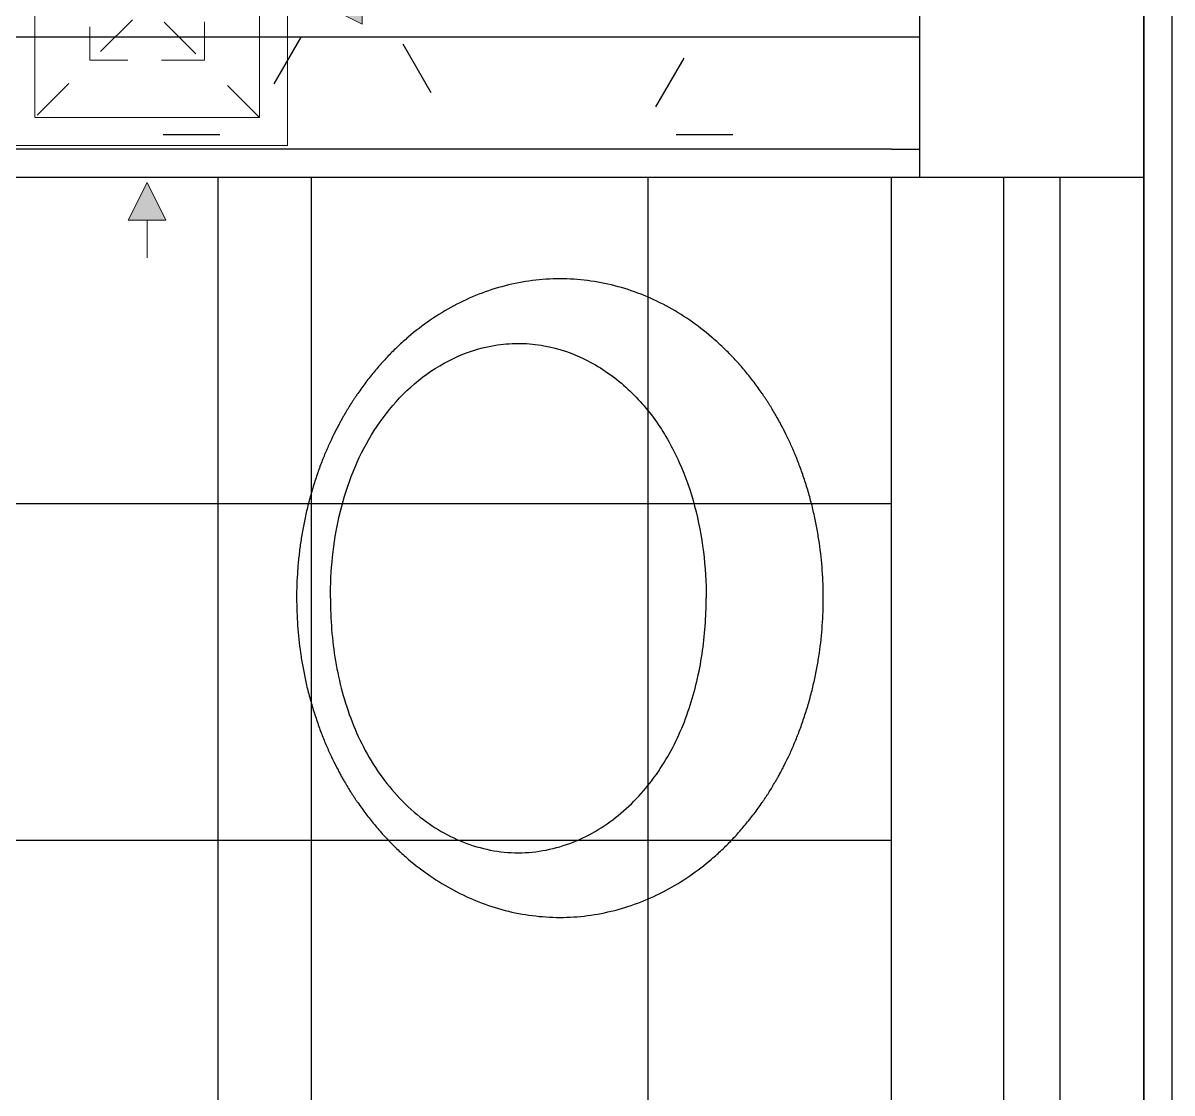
# Model space of a CAD drawing. Header units: millimetres. Extents: x -92759 to 184353, y -15225 to 86714.
# Drawn here: x -36532 to -35508, y 50200 to 51154 of the extents above; entities that cross this region are included whole.
import ezdxf

# ---------------------------------------------------------------- set-up
doc = ezdxf.new("R2010")
doc.units = ezdxf.units.MM
doc.linetypes.add('Aligning Line', pattern=[3.2004, 1.6002, -1.6002])
doc.linetypes.add('IDA - Grid Line', pattern=[2100, 1200, -300, 300, -300])
for name, color, linetype in [('0-1', 9, 'Continuous'), ('A-_DETA----_E-2', 9, 'Continuous'), ('A-_FLORPATT_H-1', 9, 'Continuous'), ('A-_WALL----_E', 8, 'Continuous'), ('A-_WALL----_H-1', 9, 'Continuous'), ('A-_WALLPRTN_E', 8, 'Continuous'), ('A-_WIND----_E', 8, 'Continuous'), ('M-ACMV_FCU', 5, 'Continuous')]:
    doc.layers.add(name, color=color, linetype=linetype)
doc.layers.add('A-_DETA----_E-6', color=7, linetype='Continuous', true_color=0x969696)
doc.layers.add('S-_ANOTGRID_E-1', color=9, linetype='IDA - Grid Line', true_color=0x808080)
doc.layers.add('M-ACMV_EAG', color=7, linetype='Continuous', lineweight=25, true_color=0x999900)
pattern_1 = [(0, (-11870.95, 40538.29), (609.6, 152.4), [50.292, -406.908, 50.292, -406.908, -2438.4]), (0, (-11870.95, 40538.29), (609.6, 152.4), [-914.4, 50.292, -864.108, 50.292, -406.908, -1066.8]), (0, (-11870.95, 40538.29), (609.6, 152.4), [-2286, 50.292, -254.508, 50.292, -711.708]), (120, (-11642.35, 40614.49), (-436.7823, 451.7291), [50.292, -406.908, 50.292, -406.908, -2438.4]), (120, (-11642.35, 40614.49), (-436.7823, 451.7291), [-914.4, 50.292, -864.108, 50.292, -406.908, -1066.8]), (120, (-11642.35, 40614.49), (-436.7823, 451.7291), [-2286, 50.292, -254.508, 50.292, -711.708]), (240, (-11566.15, 40919.29), (-172.8177, -604.1291), [50.292, -406.908, 50.292, -406.908, -2438.4]), (240, (-11566.15, 40919.29), (-172.8177, -604.1291), [-914.4, 50.292, -864.108, 50.292, -406.908, -1066.8]), (240, (-11566.15, 40919.29), (-172.8177, -604.1291), [-2286, 50.292, -254.508, 50.292, -711.708])]

# ---------------------------------------------------------------- blocks, each defined once
blk = doc.blocks.new('IDA - Louver - 1 Panel - 1400L X 600H - B8-AW03-7468445-BLK8_RHH_1ST STOREY PLAN')
at = {"layer": 'A-_WIND----_E'}
for p, q in [((-700, 25), (700, 25)), ((-700, -25), (-700, 25)), ((700, 25), (700, -25)), ((700, -25), (-700, -25))]:
    blk.add_line(p, q, dxfattribs=at)
blk = doc.blocks.new('A$Cb2bf8f38')
at = {"layer": 'A-_FLORPATT_H-1'}
h = blk.add_hatch(dxfattribs=at)
h.set_pattern_fill('FP_5', color=256, style=0, pattern_type=2)
h.set_pattern_definition([(270, (4525, 18025), (300, 2e-14), []), (0, (4525, 18025), (0, 300), [])])
h.paths.add_polyline_path([(4825, 13225), (5782.3, 13225), (5782.3, 13228), (5785.5, 13228), (5787, 13263), (5787.6, 13262), (5789.6, 13264.1), (5790.2, 13264.5), (5788.2, 13268.3), (5787.4, 13269), (5789.5, 13274.2), (5791.4, 13275), (5796.2, 13277.6), (5796.5, 13278.9), (5796.2, 13282), (5793.2, 13283.4), (5798.3, 13285.4), (5800, 13283.4), (5801.6, 13278.9), (5810.9, 13285.4), (5817.3, 13288), (5818.3, 13286.9), (5825, 13289.5), (5825, 13290), (6058.2, 13290), (6064, 13339.2), (6074.6, 13341.1), (6227.5, 13342), (6331.4, 13340.8), (6336.4, 13338.1), (6338.2, 13332.5), (6341.8, 13290), (6860, 13290), (6860, 13491), (6656.6, 13492.6), (6652.1, 13492.3), (6650.6, 13491.9), (6634.6, 13492.6), (6629.8, 13490.8), (6628.4, 13491.9), (6619.8, 13490.8), (6365.3, 13492.6), (6332.7, 13501), (6313.9, 13508.8), (6291.4, 13521.5), (6274.5, 13534.2), (6258.7, 13549.2), (6244.5, 13566.4), (6232.4, 13585.2), (6222.8, 13604.9), (6215.8, 13625.2), (6212.1, 13640.8), (6209.8, 13653.7), (6209.1, 13684.3), (6212.1, 13710), (6218, 13732.9), (6225.4, 13751.9), (6235.9, 13771.7), (6248.5, 13789.8), (6263.2, 13806.3), (6277.8, 13819.3), (6294.5, 13831.3), (6313.9, 13842), (6332, 13849.5), (6354.7, 13856), (6378.9, 13859.6), (6467.2, 13859.8), (6643.3, 13858.2), (6643.3, 13857), (6670.1, 13858.5), (6860, 13859), (6861.5, 13950), (6862, 13950), (6862, 13957.7), (6862, 13959), (6866.6, 13964.3), (6883, 13985.4), (6885.6, 13985.5), (6887.1, 13986), (6892.3, 13988), (6893.3, 13986.9), (6900, 13989.5), (6900, 13990), (6947, 13990), (6947, 13992.7), (6950, 13992.7), (6950, 14018.2), (6942, 14018.2), (6942, 14034), (6892, 14034), (6892, 14050), (6098.3, 14051.6), (6091.5, 14054.6), (6087.7, 14059.6), (6087.3, 14062.2), (6089.6, 14070.2), (6089.6, 14071.5), (6089.2, 14073.4), (6093, 14077), (6096.9, 14078.9), (6102.8, 14079.8), (6148, 14080), (6892, 14080), (6892, 14096), (6942, 14096), (6942, 14111.8), (6950, 14111.8), (6950, 14125), (7175, 14125), (7175, 16075), (4825, 16075), (4825, 13351.6)])
h.paths.add_polyline_path([(5825, 13262), (5825, 13264.4), (5820.1, 13262.8)])
h.paths.add_polyline_path([(5835.6, 13225), (6049.3, 13225), (6052.8, 13228.5), (6055.4, 13260), (5825, 13260.5), (5825, 13262), (5819.3, 13260), (5814.5, 13254.4), (5814.5, 13250), (5815.1, 13228), (5817.7, 13228), (5817.7, 13225), (5825, 13225)])
h.paths.add_polyline_path([(6875, 13225), (6950, 13225), (6950, 13257.3), (6947, 13257.3), (6947, 13260), (6344.6, 13258.6), (6347.7, 13228), (6350.7, 13225), (6661.6, 13225)])
h.paths.add_polyline_path([(5813.2, 13259.6), (5814.6, 13260.5), (5813.2, 13260)])
h.paths.add_polyline_path([(5825, 13267.5), (5824.6, 13270.9), (5822.5, 13269)])
h.paths.add_polyline_path([(5788.2, 13274.2), (5789.6, 13280.7), (5790.2, 13277.4), (5788.6, 13274.9)])
h.paths.add_polyline_path([(5805.4, 13281.1), (5806.9, 13281.7), (5804.7, 13281.2)])
h.paths.add_polyline_path([(6888.7, 13288.7), (6947, 13290), (6947, 13292.7), (6950, 13292.7), (6950, 13491.2), (6890, 13490.6), (6888.7, 13288.7)])
h.paths.add_polyline_path([(6106.3, 13341), (6086.6, 13341.5), (6099, 13341.1)])
h.paths.add_polyline_path([(6950, 13491.2), (6950, 13491.7), (6938, 13491.7)])
h.paths.add_polyline_path([(6750, 13857.5), (6750, 13858.3), (6750, 13857.5)])
h.paths.add_polyline_path([(6900, 13962), (6900, 13964.4), (6895.1, 13962.8)])
h.paths.add_polyline_path([(6887.2, 13954.9), (6888, 13959.5), (6889.5, 13960.7), (6886.7, 13963.1), (6884.6, 13957.9), (6885.9, 13955.2), (6886.7, 13955)])
h.paths.add_polyline_path([(6888, 13950), (6886.6, 13953), (6887.2, 13950), (6888, 13950)])
h.paths.add_polyline_path([(6910.9, 13858.6), (6950, 13859.8), (6950, 13957.3), (6947, 13957.3), (6947, 13960), (6900, 13960.5), (6900, 13962), (6894.3, 13960), (6889.5, 13954.3), (6889.7, 13950), (6890, 13950), (6890.1, 13859), (6910.6, 13858.6)])
h.paths.add_polyline_path([(6879.3, 13950), (6882.5, 13950), (6880.5, 13953.3), (6878.9, 13950)])
h.paths.add_polyline_path([(6900, 13967.5), (6900, 13971.1), (6897.5, 13969)])
h.paths.add_polyline_path([(6881.9, 13980.8), (6880.7, 13982.1), (6881.6, 13980.9)])
h.paths.add_polyline_path([(6092.6, 14062.2), (6090.6, 14065), (6089.6, 14066.2), (6087.8, 14065), (6091.8, 14062.7)])
h.paths.add_polyline_path([(4675, 15025), (4675, 16075), (2425, 16075), (2425, 15025), (2550, 15025), (2550, 16025), (2600, 16025), (2600, 15025), (4329.4, 15025)])
h.paths.add_polyline_path([(4800, 16075), (4800, 16100), (4700, 16100), (4700, 16075)])
h.paths.add_polyline_path([(5884.2, 16225), (7175, 16225), (7175, 18475), (5375, 18475), (5375, 18625), (7175, 18625), (7175, 19475), (6975, 19475), (6975, 20125), (7175, 20125), (7175, 23125), (5375, 23125), (5375, 23275), (7175, 23275), (7175, 25225), (2425, 25225), (2425, 20125), (2925, 20125), (2925, 19475), (2425, 19475), (2425, 17725), (3750, 17725), (3750, 17575), (2425, 17575), (2425, 16402), (3461, 16402), (3461, 16357), (2425, 16357), (2425, 16225), (5400, 16225)])
at = {"layer": 'A-_WALL----_H-1'}
h = blk.add_hatch(dxfattribs=at)
h.set_pattern_fill('FP_1', color=256, style=0, pattern_type=2)
h.set_pattern_definition(pattern_1)
h.paths.add_polyline_path([(7275, 16200), (7400, 16200), (7400, 17075), (7200, 17075), (7200, 16200)])
h.paths.add_polyline_path([(7325, 18475), (7400, 18475), (7400, 19500), (7200, 19500), (7200, 18475), (7275, 18475)])
h.paths.add_polyline_path([(7200, 20100), (7400, 20100), (7400, 20125), (7200, 20125)])
h.paths.add_polyline_path([(7400, 23125), (7400, 23537.2), (7200, 23537.2), (7200, 23125)])
h.paths.add_polyline_path([(7200, 24947.6), (7275, 24947.6), (7275, 24950), (7325, 24950), (7325, 24947.6), (7400, 24947.6), (7400, 25250), (7200, 25250), (7200, 24968.4)])
h = blk.add_hatch(dxfattribs=at)
h.set_pattern_fill('FP_1', color=256, style=0, pattern_type=2)
h.set_pattern_definition(pattern_1)
h.paths.add_polyline_path([(5400, 18500), (7200, 18500), (7200, 18600), (5400, 18600), (5400, 18514.6)])
blk.add_lwpolyline([(-2385, -9825), (-2385, -5100), (7400, -5125), (7400, 46800), (-18575, 46800), (-18575, 38037.5), (-30600, 38100), (-30625, 26375), (-28100, 26375), (-28100, -2400), (-10500, -2425), (-10500, -9800), (-2385, -9825)], close=True)
at = {"layer": 'A-_DETA----_E-2'}
for p, q in [((6575, 16825), (6575, 18475)), ((6575, 18475), (7175, 18475)), ((6575, 16825), (6575, 18475)), ((6575, 18475), (7175, 18475)), ((6575, 16825), (6575, 18475)), ((6575, 18475), (7175, 18475)), ((7175, 16225), (7175, 18475)), ((7175, 16225), (7175, 18475)), ((7175, 16225), (7175, 18475))]:
    blk.add_line(p, q, dxfattribs=at)
for points, knots in [([(6879.6, 18384.4), (6871.3, 18384.4), (6854.9, 18383.4), (6830.6, 18378.7), (6807.1, 18371.1), (6784.7, 18360.7), (6763.7, 18347.9), (6747.4, 18335.3), (6735.2, 18324.3), (6726.5, 18315.7), (6718.2, 18306.6), (6711.6, 18298.7), (6706.6, 18292.2), (6702.9, 18287.2), (6699.9, 18282.9), (6697.6, 18279.6), (6696, 18277.1), (6694.4, 18274.7), (6692.6, 18271.8), (6690.5, 18268.4), (6688.2, 18264.6), (6686.1, 18260.9), (6684.3, 18257.7), (6682.3, 18254.1), (6679.6, 18248.8), (6675.9, 18241.4), (6672.2, 18233.2), (6669.3, 18226.4), (6667.3, 18221.2), (6665.2, 18215.7), (6662.5, 18208.1), (6659.2, 18197.9), (6655.6, 18185.3), (6652.7, 18172.9), (6650.3, 18160.8), (6648.3, 18148.7), (6646.8, 18136.6), (6645.3, 18120.3), (6644.6, 18099.8), (6645.5, 18075.2), (6647.6, 18054.9), (6650.3, 18038.7), (6652.3, 18028.7), (6654.1, 18020.5), (6656.2, 18012.2), (6659.2, 18001.7), (6662.5, 17991.5), (6665.2, 17983.8), (6667.3, 17978.4), (6669.3, 17973.2), (6672.2, 17966.3), (6675.9, 17958.2), (6679.6, 17950.8), (6682.3, 17945.5), (6684.3, 17941.8), (6686.1, 17938.6), (6688.2, 17935), (6690.5, 17931.1), (6692.6, 17927.7), (6694.4, 17924.8), (6696, 17922.5), (6697.6, 17920), (6699.9, 17916.6), (6702.9, 17912.4), (6706.6, 17907.4), (6711.6, 17900.9), (6718.1, 17893), (6726.5, 17883.9), (6735.2, 17875.2), (6747.4, 17864.2), (6763.7, 17851.7), (6784.7, 17838.9), (6807.1, 17828.5), (6830.6, 17820.8), (6854.9, 17816.2), (6871.3, 17815.1), (6879.5, 17815.1)], [-1, -1, -1, -1, -0.962963, -0.925926, -0.888889, -0.851852, -0.814815, -0.777778, -0.759259, -0.740741, -0.722222, -0.703704, -0.694444, -0.685185, -0.675926, -0.671296, -0.666667, -0.662037, -0.657407, -0.648148, -0.638889, -0.634259, -0.62963, -0.625, -0.62037, -0.611111, -0.601852, -0.597222, -0.592593, -0.587963, -0.583333, -0.574074, -0.564815, -0.555556, -0.546296, -0.537037, -0.527778, -0.518519, -0.5, -0.481481, -0.462963, -0.453704, -0.444444, -0.439815, -0.435185, -0.425926, -0.416667, -0.412037, -0.407407, -0.402778, -0.398148, -0.388889, -0.37963, -0.375, -0.37037, -0.365741, -0.361111, -0.351852, -0.342593, -0.337963, -0.333333, -0.328704, -0.324074, -0.314815, -0.305556, -0.296296, -0.277778, -0.259259, -0.240741, -0.222222, -0.185185, -0.148148, -0.111111, -0.074074, -0.037037, 0, 0, 0, 0]), ([(6879.6, 18384.4), (6871.3, 18384.4), (6854.9, 18383.4), (6830.6, 18378.7), (6807.1, 18371.1), (6784.7, 18360.7), (6763.7, 18347.9), (6747.4, 18335.3), (6735.2, 18324.3), (6726.5, 18315.7), (6718.2, 18306.6), (6711.6, 18298.7), (6706.6, 18292.2), (6702.9, 18287.2), (6699.9, 18282.9), (6697.6, 18279.6), (6696, 18277.1), (6694.4, 18274.7), (6692.6, 18271.8), (6690.5, 18268.4), (6688.2, 18264.6), (6686.1, 18260.9), (6684.3, 18257.7), (6682.3, 18254.1), (6679.6, 18248.8), (6675.9, 18241.4), (6672.2, 18233.2), (6669.3, 18226.4), (6667.3, 18221.2), (6665.2, 18215.7), (6662.5, 18208.1), (6659.2, 18197.9), (6655.6, 18185.3), (6652.7, 18172.9), (6650.3, 18160.8), (6648.3, 18148.7), (6646.8, 18136.6), (6645.3, 18120.3), (6644.6, 18099.8), (6645.5, 18075.2), (6647.6, 18054.9), (6650.3, 18038.7), (6652.3, 18028.7), (6654.1, 18020.5), (6656.2, 18012.2), (6659.2, 18001.7), (6662.5, 17991.5), (6665.2, 17983.8), (6667.3, 17978.4), (6669.3, 17973.2), (6672.2, 17966.3), (6675.9, 17958.2), (6679.6, 17950.8), (6682.3, 17945.5), (6684.3, 17941.8), (6686.1, 17938.6), (6688.2, 17935), (6690.5, 17931.1), (6692.6, 17927.7), (6694.4, 17924.8), (6696, 17922.5), (6697.6, 17920), (6699.9, 17916.6), (6702.9, 17912.4), (6706.6, 17907.4), (6711.6, 17900.9), (6718.1, 17893), (6726.5, 17883.9), (6735.2, 17875.2), (6747.4, 17864.2), (6763.7, 17851.7), (6784.7, 17838.9), (6807.1, 17828.5), (6830.6, 17820.8), (6854.9, 17816.2), (6871.3, 17815.1), (6879.5, 17815.1)], [-1, -1, -1, -1, -0.962963, -0.925926, -0.888889, -0.851852, -0.814815, -0.777778, -0.759259, -0.740741, -0.722222, -0.703704, -0.694444, -0.685185, -0.675926, -0.671296, -0.666667, -0.662037, -0.657407, -0.648148, -0.638889, -0.634259, -0.62963, -0.625, -0.62037, -0.611111, -0.601852, -0.597222, -0.592593, -0.587963, -0.583333, -0.574074, -0.564815, -0.555556, -0.546296, -0.537037, -0.527778, -0.518519, -0.5, -0.481481, -0.462963, -0.453704, -0.444444, -0.439815, -0.435185, -0.425926, -0.416667, -0.412037, -0.407407, -0.402778, -0.398148, -0.388889, -0.37963, -0.375, -0.37037, -0.365741, -0.361111, -0.351852, -0.342593, -0.337963, -0.333333, -0.328704, -0.324074, -0.314815, -0.305556, -0.296296, -0.277778, -0.259259, -0.240741, -0.222222, -0.185185, -0.148148, -0.111111, -0.074074, -0.037037, 0, 0, 0, 0]), ([(6879.6, 18384.4), (6871.3, 18384.4), (6854.9, 18383.4), (6830.6, 18378.7), (6807.1, 18371.1), (6784.7, 18360.7), (6763.7, 18347.9), (6747.4, 18335.3), (6735.2, 18324.3), (6726.5, 18315.7), (6718.2, 18306.6), (6711.6, 18298.7), (6706.6, 18292.2), (6702.9, 18287.2), (6699.9, 18282.9), (6697.6, 18279.6), (6696, 18277.1), (6694.4, 18274.7), (6692.6, 18271.8), (6690.5, 18268.4), (6688.2, 18264.6), (6686.1, 18260.9), (6684.3, 18257.7), (6682.3, 18254.1), (6679.6, 18248.8), (6675.9, 18241.4), (6672.2, 18233.2), (6669.3, 18226.4), (6667.3, 18221.2), (6665.2, 18215.7), (6662.5, 18208.1), (6659.2, 18197.9), (6655.6, 18185.3), (6652.7, 18172.9), (6650.3, 18160.8), (6648.3, 18148.7), (6646.8, 18136.6), (6645.3, 18120.3), (6644.6, 18099.8), (6645.5, 18075.2), (6647.6, 18054.9), (6650.3, 18038.7), (6652.3, 18028.7), (6654.1, 18020.5), (6656.2, 18012.2), (6659.2, 18001.7), (6662.5, 17991.5), (6665.2, 17983.8), (6667.3, 17978.4), (6669.3, 17973.2), (6672.2, 17966.3), (6675.9, 17958.2), (6679.6, 17950.8), (6682.3, 17945.5), (6684.3, 17941.8), (6686.1, 17938.6), (6688.2, 17935), (6690.5, 17931.1), (6692.6, 17927.7), (6694.4, 17924.8), (6696, 17922.5), (6697.6, 17920), (6699.9, 17916.6), (6702.9, 17912.4), (6706.6, 17907.4), (6711.6, 17900.9), (6718.1, 17893), (6726.5, 17883.9), (6735.2, 17875.2), (6747.4, 17864.2), (6763.7, 17851.7), (6784.7, 17838.9), (6807.1, 17828.5), (6830.6, 17820.8), (6854.9, 17816.2), (6871.3, 17815.1), (6879.5, 17815.1)], [-1, -1, -1, -1, -0.962963, -0.925926, -0.888889, -0.851852, -0.814815, -0.777778, -0.759259, -0.740741, -0.722222, -0.703704, -0.694444, -0.685185, -0.675926, -0.671296, -0.666667, -0.662037, -0.657407, -0.648148, -0.638889, -0.634259, -0.62963, -0.625, -0.62037, -0.611111, -0.601852, -0.597222, -0.592593, -0.587963, -0.583333, -0.574074, -0.564815, -0.555556, -0.546296, -0.537037, -0.527778, -0.518519, -0.5, -0.481481, -0.462963, -0.453704, -0.444444, -0.439815, -0.435185, -0.425926, -0.416667, -0.412037, -0.407407, -0.402778, -0.398148, -0.388889, -0.37963, -0.375, -0.37037, -0.365741, -0.361111, -0.351852, -0.342593, -0.337963, -0.333333, -0.328704, -0.324074, -0.314815, -0.305556, -0.296296, -0.277778, -0.259259, -0.240741, -0.222222, -0.185185, -0.148148, -0.111111, -0.074074, -0.037037, 0, 0, 0, 0]), ([(6879.5, 17815.1), (6896, 17815.1), (6920.6, 17818.3), (6952, 17828.5), (6974.4, 17838.9), (6995.4, 17851.7), (7011.7, 17864.2), (7023.9, 17875.2), (7032.6, 17883.9), (7040.9, 17893), (7047.5, 17900.9), (7052.5, 17907.4), (7056.2, 17912.4), (7059.2, 17916.6), (7061.5, 17920), (7063.1, 17922.5), (7064.7, 17924.8), (7066.5, 17927.7), (7068.6, 17931.1), (7070.9, 17935), (7073, 17938.6), (7074.8, 17941.8), (7076.8, 17945.5), (7079.5, 17950.8), (7083.2, 17958.2), (7086.9, 17966.3), (7089.7, 17973.2), (7091.8, 17978.4), (7093.9, 17983.8), (7096.6, 17991.5), (7099.9, 18001.7), (7103.5, 18014.3), (7106.4, 18026.7), (7108.8, 18038.7), (7111.5, 18054.9), (7113.6, 18075.2), (7114.5, 18099.8), (7113.6, 18124.4), (7111.5, 18144.7), (7108.8, 18160.8), (7106.4, 18172.9), (7103.5, 18185.3), (7099.9, 18197.9), (7096.6, 18208), (7093.9, 18215.7), (7091.8, 18221.1), (7089.8, 18226.4), (7086.9, 18233.2), (7083.2, 18241.4), (7079.5, 18248.8), (7076.8, 18254.1), (7074.8, 18257.7), (7073, 18260.9), (7070.9, 18264.6), (7068.6, 18268.4), (7066.5, 18271.8), (7064.7, 18274.7), (7063.1, 18277.1), (7061.5, 18279.6), (7059.2, 18282.9), (7056.2, 18287.1), (7052.5, 18292.2), (7047.5, 18298.7), (7041, 18306.6), (7032.6, 18315.7), (7023.9, 18324.3), (7011.7, 18335.3), (6995.4, 18347.9), (6974.4, 18360.7), (6952, 18371.1), (6928.5, 18378.7), (6904.2, 18383.4), (6887.8, 18384.4), (6879.6, 18384.4)], [-1, -1, -1, -1, -0.925926, -0.888889, -0.851852, -0.814815, -0.777778, -0.759259, -0.740741, -0.722222, -0.703704, -0.694444, -0.685185, -0.675926, -0.671296, -0.666667, -0.662037, -0.657407, -0.648148, -0.638889, -0.634259, -0.62963, -0.625, -0.62037, -0.611111, -0.601852, -0.597222, -0.592593, -0.587963, -0.583333, -0.574074, -0.564815, -0.555556, -0.546296, -0.537037, -0.518519, -0.5, -0.481481, -0.462963, -0.453704, -0.444444, -0.435185, -0.425926, -0.416667, -0.412037, -0.407407, -0.402778, -0.398148, -0.388889, -0.37963, -0.375, -0.37037, -0.365741, -0.361111, -0.351852, -0.342593, -0.337963, -0.333333, -0.328704, -0.324074, -0.314815, -0.305556, -0.296296, -0.277778, -0.259259, -0.240741, -0.222222, -0.185185, -0.148148, -0.111111, -0.074074, -0.037037, 0, 0, 0, 0]), ([(6879.5, 17815.1), (6896, 17815.1), (6920.6, 17818.3), (6952, 17828.5), (6974.4, 17838.9), (6995.4, 17851.7), (7011.7, 17864.2), (7023.9, 17875.2), (7032.6, 17883.9), (7040.9, 17893), (7047.5, 17900.9), (7052.5, 17907.4), (7056.2, 17912.4), (7059.2, 17916.6), (7061.5, 17920), (7063.1, 17922.5), (7064.7, 17924.8), (7066.5, 17927.7), (7068.6, 17931.1), (7070.9, 17935), (7073, 17938.6), (7074.8, 17941.8), (7076.8, 17945.5), (7079.5, 17950.8), (7083.2, 17958.2), (7086.9, 17966.3), (7089.7, 17973.2), (7091.8, 17978.4), (7093.9, 17983.8), (7096.6, 17991.5), (7099.9, 18001.7), (7103.5, 18014.3), (7106.4, 18026.7), (7108.8, 18038.7), (7111.5, 18054.9), (7113.6, 18075.2), (7114.5, 18099.8), (7113.6, 18124.4), (7111.5, 18144.7), (7108.8, 18160.8), (7106.4, 18172.9), (7103.5, 18185.3), (7099.9, 18197.9), (7096.6, 18208), (7093.9, 18215.7), (7091.8, 18221.1), (7089.8, 18226.4), (7086.9, 18233.2), (7083.2, 18241.4), (7079.5, 18248.8), (7076.8, 18254.1), (7074.8, 18257.7), (7073, 18260.9), (7070.9, 18264.6), (7068.6, 18268.4), (7066.5, 18271.8), (7064.7, 18274.7), (7063.1, 18277.1), (7061.5, 18279.6), (7059.2, 18282.9), (7056.2, 18287.1), (7052.5, 18292.2), (7047.5, 18298.7), (7041, 18306.6), (7032.6, 18315.7), (7023.9, 18324.3), (7011.7, 18335.3), (6995.4, 18347.9), (6974.4, 18360.7), (6952, 18371.1), (6928.5, 18378.7), (6904.2, 18383.4), (6887.8, 18384.4), (6879.6, 18384.4)], [-1, -1, -1, -1, -0.925926, -0.888889, -0.851852, -0.814815, -0.777778, -0.759259, -0.740741, -0.722222, -0.703704, -0.694444, -0.685185, -0.675926, -0.671296, -0.666667, -0.662037, -0.657407, -0.648148, -0.638889, -0.634259, -0.62963, -0.625, -0.62037, -0.611111, -0.601852, -0.597222, -0.592593, -0.587963, -0.583333, -0.574074, -0.564815, -0.555556, -0.546296, -0.537037, -0.518519, -0.5, -0.481481, -0.462963, -0.453704, -0.444444, -0.435185, -0.425926, -0.416667, -0.412037, -0.407407, -0.402778, -0.398148, -0.388889, -0.37963, -0.375, -0.37037, -0.365741, -0.361111, -0.351852, -0.342593, -0.337963, -0.333333, -0.328704, -0.324074, -0.314815, -0.305556, -0.296296, -0.277778, -0.259259, -0.240741, -0.222222, -0.185185, -0.148148, -0.111111, -0.074074, -0.037037, 0, 0, 0, 0]), ([(6879.5, 17815.1), (6896, 17815.1), (6920.6, 17818.3), (6952, 17828.5), (6974.4, 17838.9), (6995.4, 17851.7), (7011.7, 17864.2), (7023.9, 17875.2), (7032.6, 17883.9), (7040.9, 17893), (7047.5, 17900.9), (7052.5, 17907.4), (7056.2, 17912.4), (7059.2, 17916.6), (7061.5, 17920), (7063.1, 17922.5), (7064.7, 17924.8), (7066.5, 17927.7), (7068.6, 17931.1), (7070.9, 17935), (7073, 17938.6), (7074.8, 17941.8), (7076.8, 17945.5), (7079.5, 17950.8), (7083.2, 17958.2), (7086.9, 17966.3), (7089.7, 17973.2), (7091.8, 17978.4), (7093.9, 17983.8), (7096.6, 17991.5), (7099.9, 18001.7), (7103.5, 18014.3), (7106.4, 18026.7), (7108.8, 18038.7), (7111.5, 18054.9), (7113.6, 18075.2), (7114.5, 18099.8), (7113.6, 18124.4), (7111.5, 18144.7), (7108.8, 18160.8), (7106.4, 18172.9), (7103.5, 18185.3), (7099.9, 18197.9), (7096.6, 18208), (7093.9, 18215.7), (7091.8, 18221.1), (7089.8, 18226.4), (7086.9, 18233.2), (7083.2, 18241.4), (7079.5, 18248.8), (7076.8, 18254.1), (7074.8, 18257.7), (7073, 18260.9), (7070.9, 18264.6), (7068.6, 18268.4), (7066.5, 18271.8), (7064.7, 18274.7), (7063.1, 18277.1), (7061.5, 18279.6), (7059.2, 18282.9), (7056.2, 18287.1), (7052.5, 18292.2), (7047.5, 18298.7), (7041, 18306.6), (7032.6, 18315.7), (7023.9, 18324.3), (7011.7, 18335.3), (6995.4, 18347.9), (6974.4, 18360.7), (6952, 18371.1), (6928.5, 18378.7), (6904.2, 18383.4), (6887.8, 18384.4), (6879.6, 18384.4)], [-1, -1, -1, -1, -0.925926, -0.888889, -0.851852, -0.814815, -0.777778, -0.759259, -0.740741, -0.722222, -0.703704, -0.694444, -0.685185, -0.675926, -0.671296, -0.666667, -0.662037, -0.657407, -0.648148, -0.638889, -0.634259, -0.62963, -0.625, -0.62037, -0.611111, -0.601852, -0.597222, -0.592593, -0.587963, -0.583333, -0.574074, -0.564815, -0.555556, -0.546296, -0.537037, -0.518519, -0.5, -0.481481, -0.462963, -0.453704, -0.444444, -0.435185, -0.425926, -0.416667, -0.412037, -0.407407, -0.402778, -0.398148, -0.388889, -0.37963, -0.375, -0.37037, -0.365741, -0.361111, -0.351852, -0.342593, -0.337963, -0.333333, -0.328704, -0.324074, -0.314815, -0.305556, -0.296296, -0.277778, -0.259259, -0.240741, -0.222222, -0.185185, -0.148148, -0.111111, -0.074074, -0.037037, 0, 0, 0, 0]), ([(6675, 18099.8), (6675, 18112), (6676.2, 18136.6), (6682.2, 18173), (6692.7, 18208.4), (6708.4, 18241.8), (6729.6, 18272.1), (6756.3, 18297.8), (6788.1, 18316.8), (6818.6, 18325.7), (6844.7, 18327.4), (6872.3, 18324.6), (6905.2, 18313.1), (6939.4, 18289.1), (6966.8, 18257.6), (6987, 18221.3), (7000.6, 18182), (7008.2, 18141.2), (7009.9, 18113.6), (7009.9, 18099.8)], [0, 0, 0, 0, 0.058824, 0.117647, 0.176471, 0.235294, 0.294118, 0.352941, 0.411765, 0.470588, 0.503676, 0.536765, 0.602941, 0.669118, 0.735294, 0.801471, 0.867647, 0.933824, 1, 1, 1, 1]), ([(6675, 18099.8), (6675, 18112), (6676.2, 18136.6), (6682.2, 18173), (6692.7, 18208.4), (6708.4, 18241.8), (6729.6, 18272.1), (6756.3, 18297.8), (6788.1, 18316.8), (6818.6, 18325.7), (6844.7, 18327.4), (6872.3, 18324.6), (6905.2, 18313.1), (6939.4, 18289.1), (6966.8, 18257.6), (6987, 18221.3), (7000.6, 18182), (7008.2, 18141.2), (7009.9, 18113.6), (7009.9, 18099.8)], [0, 0, 0, 0, 0.058824, 0.117647, 0.176471, 0.235294, 0.294118, 0.352941, 0.411765, 0.470588, 0.503676, 0.536765, 0.602941, 0.669118, 0.735294, 0.801471, 0.867647, 0.933824, 1, 1, 1, 1]), ([(6675, 18099.8), (6675, 18112), (6676.2, 18136.6), (6682.2, 18173), (6692.7, 18208.4), (6708.4, 18241.8), (6729.6, 18272.1), (6756.3, 18297.8), (6788.1, 18316.8), (6818.6, 18325.7), (6844.7, 18327.4), (6872.3, 18324.6), (6905.2, 18313.1), (6939.4, 18289.1), (6966.8, 18257.6), (6987, 18221.3), (7000.6, 18182), (7008.2, 18141.2), (7009.9, 18113.6), (7009.9, 18099.8)], [0, 0, 0, 0, 0.058824, 0.117647, 0.176471, 0.235294, 0.294118, 0.352941, 0.411765, 0.470588, 0.503676, 0.536765, 0.602941, 0.669118, 0.735294, 0.801471, 0.867647, 0.933824, 1, 1, 1, 1]), ([(6675, 18099.8), (6675, 18081), (6677.9, 18043.4), (6692.3, 17988.7), (6718.9, 17938.5), (6757.2, 17899.1), (6796.9, 17879), (6829.8, 17872.5), (6855, 17872.5), (6879.7, 17877.4), (6910.8, 17889.8), (6944.9, 17914.7), (6975.7, 17954.7), (6996.2, 18000.8), (7007.5, 18049.7), (7009.9, 18083.1), (7009.9, 18099.8)], [-1, -1, -1, -1, -0.91, -0.82, -0.73, -0.64, -0.56, -0.52, -0.48, -0.44, -0.4, -0.32, -0.24, -0.16, -0.08, 0, 0, 0, 0]), ([(6675, 18099.8), (6675, 18081), (6677.9, 18043.4), (6692.3, 17988.7), (6718.9, 17938.5), (6757.2, 17899.1), (6796.9, 17879), (6829.8, 17872.5), (6855, 17872.5), (6879.7, 17877.4), (6910.8, 17889.8), (6944.9, 17914.7), (6975.7, 17954.7), (6996.2, 18000.8), (7007.5, 18049.7), (7009.9, 18083.1), (7009.9, 18099.8)], [-1, -1, -1, -1, -0.91, -0.82, -0.73, -0.64, -0.56, -0.52, -0.48, -0.44, -0.4, -0.32, -0.24, -0.16, -0.08, 0, 0, 0, 0]), ([(6675, 18099.8), (6675, 18081), (6677.9, 18043.4), (6692.3, 17988.7), (6718.9, 17938.5), (6757.2, 17899.1), (6796.9, 17879), (6829.8, 17872.5), (6855, 17872.5), (6879.7, 17877.4), (6910.8, 17889.8), (6944.9, 17914.7), (6975.7, 17954.7), (6996.2, 18000.8), (7007.5, 18049.7), (7009.9, 18083.1), (7009.9, 18099.8)], [-1, -1, -1, -1, -0.91, -0.82, -0.73, -0.64, -0.56, -0.52, -0.48, -0.44, -0.4, -0.32, -0.24, -0.16, -0.08, 0, 0, 0, 0])]:
    blk.add_open_spline(points, degree=3, knots=knots, dxfattribs=at)
at = {"layer": 'A-_DETA----_E-6'}
for p, q in [((6575, 16825), (6575, 18475)), ((6575, 18475), (7175, 18475)), ((7175, 16225), (7175, 18475))]:
    blk.add_line(p, q, dxfattribs=at)
for points, knots in [([(6879.6, 18384.4), (6871.3, 18384.4), (6854.9, 18383.4), (6830.6, 18378.7), (6807.1, 18371.1), (6784.7, 18360.7), (6763.7, 18347.9), (6747.4, 18335.3), (6735.2, 18324.3), (6726.5, 18315.7), (6718.2, 18306.6), (6711.6, 18298.7), (6706.6, 18292.2), (6702.9, 18287.2), (6699.9, 18282.9), (6697.6, 18279.6), (6696, 18277.1), (6694.4, 18274.7), (6692.6, 18271.8), (6690.5, 18268.4), (6688.2, 18264.6), (6686.1, 18260.9), (6684.3, 18257.7), (6682.3, 18254.1), (6679.6, 18248.8), (6675.9, 18241.4), (6672.2, 18233.2), (6669.3, 18226.4), (6667.3, 18221.2), (6665.2, 18215.7), (6662.5, 18208.1), (6659.2, 18197.9), (6655.6, 18185.3), (6652.7, 18172.9), (6650.3, 18160.8), (6648.3, 18148.7), (6646.8, 18136.6), (6645.3, 18120.3), (6644.6, 18099.8), (6645.5, 18075.2), (6647.6, 18054.9), (6650.3, 18038.7), (6652.3, 18028.7), (6654.1, 18020.5), (6656.2, 18012.2), (6659.2, 18001.7), (6662.5, 17991.5), (6665.2, 17983.8), (6667.3, 17978.4), (6669.3, 17973.2), (6672.2, 17966.3), (6675.9, 17958.2), (6679.6, 17950.8), (6682.3, 17945.5), (6684.3, 17941.8), (6686.1, 17938.6), (6688.2, 17935), (6690.5, 17931.1), (6692.6, 17927.7), (6694.4, 17924.8), (6696, 17922.5), (6697.6, 17920), (6699.9, 17916.6), (6702.9, 17912.4), (6706.6, 17907.4), (6711.6, 17900.9), (6718.1, 17893), (6726.5, 17883.9), (6735.2, 17875.2), (6747.4, 17864.2), (6763.7, 17851.7), (6784.7, 17838.9), (6807.1, 17828.5), (6830.6, 17820.8), (6854.9, 17816.2), (6871.3, 17815.1), (6879.5, 17815.1)], [-1, -1, -1, -1, -0.962963, -0.925926, -0.888889, -0.851852, -0.814815, -0.777778, -0.759259, -0.740741, -0.722222, -0.703704, -0.694444, -0.685185, -0.675926, -0.671296, -0.666667, -0.662037, -0.657407, -0.648148, -0.638889, -0.634259, -0.62963, -0.625, -0.62037, -0.611111, -0.601852, -0.597222, -0.592593, -0.587963, -0.583333, -0.574074, -0.564815, -0.555556, -0.546296, -0.537037, -0.527778, -0.518519, -0.5, -0.481481, -0.462963, -0.453704, -0.444444, -0.439815, -0.435185, -0.425926, -0.416667, -0.412037, -0.407407, -0.402778, -0.398148, -0.388889, -0.37963, -0.375, -0.37037, -0.365741, -0.361111, -0.351852, -0.342593, -0.337963, -0.333333, -0.328704, -0.324074, -0.314815, -0.305556, -0.296296, -0.277778, -0.259259, -0.240741, -0.222222, -0.185185, -0.148148, -0.111111, -0.074074, -0.037037, 0, 0, 0, 0]), ([(6879.5, 17815.1), (6896, 17815.1), (6920.6, 17818.3), (6952, 17828.5), (6974.4, 17838.9), (6995.4, 17851.7), (7011.7, 17864.2), (7023.9, 17875.2), (7032.6, 17883.9), (7040.9, 17893), (7047.5, 17900.9), (7052.5, 17907.4), (7056.2, 17912.4), (7059.2, 17916.6), (7061.5, 17920), (7063.1, 17922.5), (7064.7, 17924.8), (7066.5, 17927.7), (7068.6, 17931.1), (7070.9, 17935), (7073, 17938.6), (7074.8, 17941.8), (7076.8, 17945.5), (7079.5, 17950.8), (7083.2, 17958.2), (7086.9, 17966.3), (7089.7, 17973.2), (7091.8, 17978.4), (7093.9, 17983.8), (7096.6, 17991.5), (7099.9, 18001.7), (7103.5, 18014.3), (7106.4, 18026.7), (7108.8, 18038.7), (7111.5, 18054.9), (7113.6, 18075.2), (7114.5, 18099.8), (7113.6, 18124.4), (7111.5, 18144.7), (7108.8, 18160.8), (7106.4, 18172.9), (7103.5, 18185.3), (7099.9, 18197.9), (7096.6, 18208), (7093.9, 18215.7), (7091.8, 18221.1), (7089.8, 18226.4), (7086.9, 18233.2), (7083.2, 18241.4), (7079.5, 18248.8), (7076.8, 18254.1), (7074.8, 18257.7), (7073, 18260.9), (7070.9, 18264.6), (7068.6, 18268.4), (7066.5, 18271.8), (7064.7, 18274.7), (7063.1, 18277.1), (7061.5, 18279.6), (7059.2, 18282.9), (7056.2, 18287.1), (7052.5, 18292.2), (7047.5, 18298.7), (7041, 18306.6), (7032.6, 18315.7), (7023.9, 18324.3), (7011.7, 18335.3), (6995.4, 18347.9), (6974.4, 18360.7), (6952, 18371.1), (6928.5, 18378.7), (6904.2, 18383.4), (6887.8, 18384.4), (6879.6, 18384.4)], [-1, -1, -1, -1, -0.925926, -0.888889, -0.851852, -0.814815, -0.777778, -0.759259, -0.740741, -0.722222, -0.703704, -0.694444, -0.685185, -0.675926, -0.671296, -0.666667, -0.662037, -0.657407, -0.648148, -0.638889, -0.634259, -0.62963, -0.625, -0.62037, -0.611111, -0.601852, -0.597222, -0.592593, -0.587963, -0.583333, -0.574074, -0.564815, -0.555556, -0.546296, -0.537037, -0.518519, -0.5, -0.481481, -0.462963, -0.453704, -0.444444, -0.435185, -0.425926, -0.416667, -0.412037, -0.407407, -0.402778, -0.398148, -0.388889, -0.37963, -0.375, -0.37037, -0.365741, -0.361111, -0.351852, -0.342593, -0.337963, -0.333333, -0.328704, -0.324074, -0.314815, -0.305556, -0.296296, -0.277778, -0.259259, -0.240741, -0.222222, -0.185185, -0.148148, -0.111111, -0.074074, -0.037037, 0, 0, 0, 0]), ([(6675, 18099.8), (6675, 18112), (6676.2, 18136.6), (6682.2, 18173), (6692.7, 18208.4), (6708.4, 18241.8), (6729.6, 18272.1), (6756.3, 18297.8), (6788.1, 18316.8), (6818.6, 18325.7), (6844.7, 18327.4), (6872.3, 18324.6), (6905.2, 18313.1), (6939.4, 18289.1), (6966.8, 18257.6), (6987, 18221.3), (7000.6, 18182), (7008.2, 18141.2), (7009.9, 18113.6), (7009.9, 18099.8)], [0, 0, 0, 0, 0.058824, 0.117647, 0.176471, 0.235294, 0.294118, 0.352941, 0.411765, 0.470588, 0.503676, 0.536765, 0.602941, 0.669118, 0.735294, 0.801471, 0.867647, 0.933824, 1, 1, 1, 1]), ([(6675, 18099.8), (6675, 18081), (6677.9, 18043.4), (6692.3, 17988.7), (6718.9, 17938.5), (6757.2, 17899.1), (6796.9, 17879), (6829.8, 17872.5), (6855, 17872.5), (6879.7, 17877.4), (6910.8, 17889.8), (6944.9, 17914.7), (6975.7, 17954.7), (6996.2, 18000.8), (7007.5, 18049.7), (7009.9, 18083.1), (7009.9, 18099.8)], [-1, -1, -1, -1, -0.91, -0.82, -0.73, -0.64, -0.56, -0.52, -0.48, -0.44, -0.4, -0.32, -0.24, -0.16, -0.08, 0, 0, 0, 0])]:
    blk.add_open_spline(points, degree=3, knots=knots, dxfattribs=at)
at = {"layer": 'A-_WALL----_E'}
for p, q in [((7425, 4700), (7425, 24947.6)), ((7400, 19500), (7400, 15325)), ((7200, 19475), (7200, 18475)), ((7200, 18600), (5400, 18600)), ((7175, 18500), (7200, 18500)), ((7175, 16225), (7175, 18475)), ((7175, 18475), (7275, 18475)), ((7325, 18475), (7400, 18475))]:
    blk.add_line(p, q, dxfattribs=at)
at = {"layer": 'A-_WALLPRTN_E'}
for p, q in [((7175, 18500), (5375, 18500)), ((5375, 18475), (7175, 18475))]:
    blk.add_line(p, q, dxfattribs=at)
at = {"layer": 'S-_ANOTGRID_E-1'}
blk.add_line((7400, -20141.4), (7400, 53272.8), dxfattribs=at)
at = {"layer": 'A-_WIND----_E', "rotation": 269.9999999999999}
blk.add_blockref('IDA - Louver - 1 Panel - 1400L X 600H - B8-AW03-7468445-BLK8_RHH_1ST STOREY PLAN', (7300, 17775), dxfattribs=at)
blk = doc.blocks.new('A$C8e78aa09')
at = {"layer": 'M-ACMV_EAG', "lineweight": 5}
h = blk.add_hatch(color=256, dxfattribs=at)
h.dxf.hatch_style = 1
h.paths.add_polyline_path([(16.8, 191.6), (-16.8, 191.6), (0, 158)])
h = blk.add_hatch(color=256, dxfattribs=at)
h.dxf.hatch_style = 1
h.paths.add_polyline_path([(-191.6, 16.8), (-191.6, -16.8), (-158, 0)])
h = blk.add_hatch(color=256, dxfattribs=at)
h.dxf.hatch_style = 1
h.paths.add_polyline_path([(158, 0), (191.6, -16.8), (191.6, 16.8)])
h = blk.add_hatch(color=256, dxfattribs=at)
h.dxf.hatch_style = 1
h.paths.add_polyline_path([(0, -158), (-16.8, -191.6), (16.8, -191.6)])
for p, q in [((0, 225.2), (0, 191.6)), ((-16.8, 191.6), (16.8, 191.6)), ((0, 158), (-16.8, 191.6)), ((-16.8, 191.6), (16.8, 191.6)), ((0, 158), (16.8, 191.6)), ((-191.6, -16.8), (-191.6, 16.8)), ((-158, 0), (-191.6, 16.8)), ((-191.6, -16.8), (-191.6, 16.8)), ((158, 0), (191.6, 16.8)), ((191.6, -16.8), (191.6, 16.8)), ((191.6, -16.8), (191.6, 16.8)), ((-225.2, 0), (-191.6, 0)), ((-158, 0), (-191.6, -16.8)), ((158, 0), (191.6, -16.8)), ((225.2, 0), (191.6, 0)), ((0, -158), (-16.8, -191.6)), ((0, -158), (16.8, -191.6)), ((-16.8, -191.6), (16.8, -191.6)), ((-16.8, -191.6), (16.8, -191.6)), ((0, -225.2), (0, -191.6))]:
    blk.add_line(p, q, dxfattribs=at)
at = {"layer": 'M-ACMV_EAG', "linetype": 'Aligning Line', "lineweight": 5, "ltscale": 25}
for p, q in [((-100, 100), (100, -100)), ((100, 100), (-100, -100))]:
    blk.add_line(p, q, dxfattribs=at)
at = {"layer": 'M-ACMV_EAG', "lineweight": 5}
for points in [[(-125, 125), (125, 125), (125, -125), (-125, -125)], [(-100, 100), (100, 100), (100, -100), (-100, -100)]]:
    blk.add_lwpolyline(points, close=True, dxfattribs=at)
for points in [[(-14.9, 51.2), (-49.1, 51.2), (-49.1, 17.1)], [(49.1, 12.8), (49.1, 51.2), (14.9, 51.2)], [(-49.1, -17.1), (-49.1, -51.2), (-14.9, -51.2)], [(49.1, -17.1), (49.1, -51.2), (19.2, -51.2)]]:
    blk.add_lwpolyline(points, dxfattribs=at)
blk = doc.blocks.new('ACMV_B8L1_R9')
at = {"layer": 'M-ACMV_EAG', "lineweight": 5, "rotation": 270}
blk.add_blockref('A$C8e78aa09', (253381.7, -58785), dxfattribs=at)

msp = doc.modelspace()

# ---------------------------------------------------------------- block references
at = {"layer": '0-1'}
msp.add_blockref('A$Cb2bf8f38', (-42933, 32541.2), dxfattribs=at)

# ---------------------------------------------------------------- next in the draw order: block references
at = {"layer": 'M-ACMV_FCU', "color": 5}
msp.add_blockref('ACMV_B8L1_R9', (-289803, 109954.6), dxfattribs=at)

doc.saveas('drawing.dxf')
